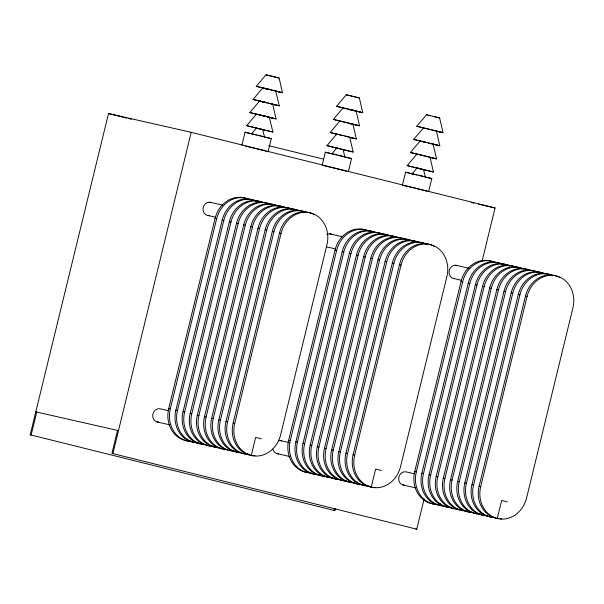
<?xml version="1.0" encoding="UTF-8"?>
<svg xmlns="http://www.w3.org/2000/svg" width="604" height="604" viewBox="0 0 604 604"><rect width="100%" height="100%" fill="white"/><g stroke="black" fill="none" stroke-linecap="round" stroke-linejoin="round"><path stroke-width="0.91" d="M335.431 508.87L335.001 510.637L334.05 510.418L30.2 434.797L108.509 113.552L191.211 132.329L495.061 207.957L482.12 261.026M36.746 412.064L31.151 435.008L30.2 434.797M117.538 430.41L111.944 453.355L416.745 529.195L424.129 498.934M112.895 453.574L191.211 132.329M190.532 441.071A26.991 23.631 -77.2 0 1 168.72 408.531L215.069 218.406A26.991 23.631 -77.2 0 1 248.546 199.411M192.117 441.433A26.991 23.631 -77.2 0 1 170.313 408.885L216.655 218.769A26.991 23.631 -77.2 0 1 249.331 199.396M194.141 442.438A26.991 23.631 -77.2 0 1 175.877 410.154L222.227 220.03A26.991 23.631 -77.2 0 1 256.496 201.442M241.864 145.322L245.058 132.208L258.059 135.311M198.384 443.049A26.991 23.631 -77.2 0 1 177.47 410.516L223.812 220.392A26.991 23.631 -77.2 0 1 257.296 201.396M203.065 444.265A26.991 23.631 -77.2 0 1 183.035 411.777L229.377 221.653A26.991 23.631 -77.2 0 1 262.053 202.28M205.541 444.672A26.991 23.631 -77.2 0 1 184.62 412.139L230.97 222.015A26.991 23.631 -77.2 0 1 262.823 202.302M211.996 445.948A26.991 23.631 -77.2 0 1 190.192 413.4L236.534 223.276A26.991 23.631 -77.2 0 1 270.018 204.28M213.589 446.311A26.991 23.631 -77.2 0 1 191.778 413.763L238.127 223.639A26.991 23.631 -77.2 0 1 270.803 204.265M186.847 440.822L187.285 439.017M215.613 447.315A26.991 23.631 -77.2 0 1 197.349 415.031L243.691 224.907A26.991 23.631 -77.2 0 1 277.968 206.319M219.856 447.926A26.991 23.631 -77.2 0 1 198.935 415.386L245.284 225.269A26.991 23.631 -77.2 0 1 277.953 205.896M267.693 151.642L268.085 151.71L271.279 138.595L259.758 135.734M224.537 449.142A26.991 23.631 -77.2 0 1 204.499 416.654L250.849 226.53A26.991 23.631 -77.2 0 1 283.525 207.157M227.013 449.55A26.991 23.631 -77.2 0 1 206.092 417.017L252.442 226.893A26.991 23.631 -77.2 0 1 285.926 207.897M228.199 450.206A26.991 23.631 -77.2 0 1 211.657 418.278L258.006 228.153A26.991 23.631 -77.2 0 1 291.49 209.158M235.062 451.18A26.991 23.631 -77.2 0 1 213.25 418.64L259.599 228.516A26.991 23.631 -77.2 0 1 292.268 209.143M208.32 445.692L208.765 443.872M240.626 452.449A26.991 23.631 -77.2 0 1 218.814 419.901L265.164 229.777A26.991 23.631 -77.2 0 1 298.648 210.788M240.437 452.751A26.991 23.631 -77.2 0 1 220.407 420.263L266.757 230.139A26.991 23.631 -77.2 0 1 299.425 210.766M245.118 453.936A26.991 23.631 -77.2 0 1 225.972 421.532L272.321 231.407A26.991 23.631 -77.2 0 1 304.99 212.034M248.486 454.427A26.991 23.631 -77.2 0 1 227.565 421.886L273.906 231.77A26.991 23.631 -77.2 0 1 307.391 212.774M254.941 455.695A26.991 23.631 -77.2 0 1 233.129 423.155L279.478 233.031A26.991 23.631 -77.2 0 1 314.518 214.888M234.722 423.517L281.064 233.393A26.991 23.631 -77.2 0 1 310.388 212.872A26.991 23.631 -77.2 0 1 326.93 244.809L280.581 434.933A26.991 23.631 -77.2 0 1 251.256 455.446A26.991 23.631 -77.2 0 1 234.722 423.517L233.129 423.155M251.256 455.446L255.651 437.417L261.389 438.844M322.128 165.3L325.322 152.185L338.323 155.288M340.022 155.704L351.543 158.573L348.349 171.687L347.844 171.528M308.727 472.69A26.991 23.631 -77.2 0 1 288.697 440.203L335.039 250.079A26.991 23.631 -77.2 0 1 367.715 230.705M311.203 473.098A26.991 23.631 -77.2 0 1 290.282 440.565L336.632 250.441A26.991 23.631 -77.2 0 1 370.116 231.445M317.659 474.374A26.991 23.631 -77.2 0 1 295.847 441.826L342.196 251.702A26.991 23.631 -77.2 0 1 375.68 232.706M319.252 474.729A26.991 23.631 -77.2 0 1 297.44 442.188L343.789 252.064A26.991 23.631 -77.2 0 1 376.458 232.691M324.816 475.997A26.991 23.631 -77.2 0 1 303.004 443.449L349.354 253.333A26.991 23.631 -77.2 0 1 382.838 234.337M325.518 476.352A26.991 23.631 -77.2 0 1 304.597 443.812L350.947 253.688A26.991 23.631 -77.2 0 1 383.615 234.322M329.308 477.485A26.991 23.631 -77.2 0 1 310.162 445.08L356.511 254.956A26.991 23.631 -77.2 0 1 389.18 235.583M332.676 477.975A26.991 23.631 -77.2 0 1 311.755 445.435L358.104 255.318A26.991 23.631 -77.2 0 1 391.581 236.323M338.24 479.236A26.991 23.631 -77.2 0 1 317.319 446.703L363.668 256.579A26.991 23.631 -77.2 0 1 397.145 237.583M340.716 479.606A26.991 23.631 -77.2 0 1 318.912 447.066L365.254 256.942A26.991 23.631 -77.2 0 1 397.93 237.568M313.982 474.117L314.42 472.298M341.018 480.256A26.991 23.631 -77.2 0 1 324.476 448.327L370.826 258.202A26.991 23.631 -77.2 0 1 404.303 239.207M346.1 481.177A26.991 23.631 -77.2 0 1 326.069 448.689L372.411 258.565A26.991 23.631 -77.2 0 1 405.088 239.192M350.781 482.354A26.991 23.631 -77.2 0 1 331.634 449.95L377.983 259.833A26.991 23.631 -77.2 0 1 412.253 241.245M354.14 482.853A26.991 23.631 -77.2 0 1 333.227 450.312L379.569 260.188A26.991 23.631 -77.2 0 1 413.053 241.192M402.385 185.269L405.586 172.163L425.246 176.949L423.57 169.596L417.115 168.018M359.712 484.114A26.991 23.631 -77.2 0 1 338.791 451.581L385.133 261.457A26.991 23.631 -77.2 0 1 418.617 242.461M361.298 484.476A26.991 23.631 -77.2 0 1 340.377 451.935L386.726 261.819A26.991 23.631 -77.2 0 1 419.402 242.446M335.447 478.995L335.892 477.19M367.753 485.744A26.991 23.631 -77.2 0 1 345.949 453.204L392.29 263.08A26.991 23.631 -77.2 0 1 425.775 244.084M369.346 486.107A26.991 23.631 -77.2 0 1 347.534 453.566L393.884 263.442A26.991 23.631 -77.2 0 1 426.56 244.069M334.05 510.418L334.48 508.651M371.369 487.111A26.991 23.631 -77.2 0 1 353.106 454.827L399.448 264.703A26.991 23.631 -77.2 0 1 434.495 246.56M354.691 455.19L401.041 265.065A26.991 23.631 -77.2 0 1 430.365 244.552A26.991 23.631 -77.2 0 1 446.907 276.481L400.558 466.605A26.991 23.631 -77.2 0 1 371.233 487.118A26.991 23.631 -77.2 0 1 354.691 455.19L353.106 454.827M356.919 483.872L357.364 482.052M418.474 175.175L431.807 178.55L428.606 191.657L428.108 191.506M371.233 487.118L375.628 469.089L381.358 470.516M434.744 504.076A26.991 23.631 -77.2 0 1 414.714 471.588L461.063 281.464A26.991 23.631 -77.2 0 1 493.74 262.091M437.228 504.483A26.991 23.631 -77.2 0 1 416.307 471.951L462.656 281.826A26.991 23.631 -77.2 0 1 496.133 262.831M443.683 505.759A26.991 23.631 -77.2 0 1 421.871 473.211L468.221 283.087A26.991 23.631 -77.2 0 1 501.705 264.091M445.269 506.122A26.991 23.631 -77.2 0 1 423.464 473.574L469.806 283.45A26.991 23.631 -77.2 0 1 502.483 264.076M451.724 507.352A26.991 23.631 -77.2 0 1 429.029 474.842L475.378 284.718A26.991 23.631 -77.2 0 1 509.648 266.13M451.543 507.738A26.991 23.631 -77.2 0 1 430.622 475.197L476.964 285.073A26.991 23.631 -77.2 0 1 509.64 265.707M455.333 508.87A26.991 23.631 -77.2 0 1 436.186 476.465L482.536 286.341A26.991 23.631 -77.2 0 1 515.204 266.968M458.7 509.361A26.991 23.631 -77.2 0 1 437.779 476.828L484.121 286.704A26.991 23.631 -77.2 0 1 517.605 267.708M432.849 503.879L433.287 502.075M465.148 510.629A26.991 23.631 -77.2 0 1 443.344 478.089L489.693 287.965A26.991 23.631 -77.2 0 1 523.17 268.969M466.741 510.992A26.991 23.631 -77.2 0 1 444.929 478.451L491.279 288.327A26.991 23.631 -77.2 0 1 523.955 268.954M439.999 505.503L440.444 503.683M472.305 512.26A26.991 23.631 -77.2 0 1 450.501 479.712L496.843 289.588A26.991 23.631 -77.2 0 1 530.327 270.592M473.007 512.607A26.991 23.631 -77.2 0 1 452.086 480.074L498.436 289.95A26.991 23.631 -77.2 0 1 531.112 270.577M476.798 513.747A26.991 23.631 -77.2 0 1 457.658 481.343L504 291.219A26.991 23.631 -77.2 0 1 536.677 271.845M480.165 514.238A26.991 23.631 -77.2 0 1 459.244 481.698L505.593 291.581A26.991 23.631 -77.2 0 1 539.078 272.585M485.729 515.499A26.991 23.631 -77.2 0 1 464.816 482.966L511.158 292.842A26.991 23.631 -77.2 0 1 544.642 273.846M487.322 515.861A26.991 23.631 -77.2 0 1 466.401 483.328L512.751 293.204A26.991 23.631 -77.2 0 1 545.42 273.831M461.471 510.38L461.909 508.576M493.778 517.13A26.991 23.631 -77.2 0 1 471.966 484.589L518.315 294.465A26.991 23.631 -77.2 0 1 551.799 275.469M495.371 517.492A26.991 23.631 -77.2 0 1 473.559 484.952L519.908 294.827A26.991 23.631 -77.2 0 1 552.577 275.454M498.27 518.617A26.991 23.631 -77.2 0 1 479.123 486.212L525.472 296.088A26.991 23.631 -77.2 0 1 554.797 275.575M480.716 486.575L527.066 296.451A26.991 23.631 -77.2 0 1 556.39 275.937A26.991 23.631 -77.2 0 1 572.924 307.866L526.582 497.99A26.991 23.631 -77.2 0 1 497.258 518.504A26.991 23.631 -77.2 0 1 480.716 486.575L479.123 486.212M482.943 515.257L483.389 513.438M497.258 518.504L501.652 500.482L507.383 501.909M264.801 88.441L266.175 88.788L256.247 86.319L266.002 74.805L279.108 77.999L282.468 92.706L276.103 91.257M266.387 102.801L253.053 99.426L262.8 87.912L269.248 89.422M256.602 114.292L249.852 112.54L259.607 101.027L266.273 102.71M256.594 128.191L246.659 125.655L256.413 114.141M251.619 133.809L256.489 128.048M343.261 108.04L336.511 106.296L346.258 94.775L359.372 97.969L362.732 112.684L349.731 109.573M340.06 121.155L333.31 119.403L343.064 107.889L351.211 109.815M336.866 134.269L330.116 132.518L339.871 121.004L346.311 122.514L352.978 124.198L356.337 138.905L349.973 137.463M336.851 148.169L326.923 145.632L336.67 134.111M331.875 153.778L336.753 148.025M421.064 141.238L413.574 139.381L423.578 127.942L416.768 126.266L426.522 114.752L439.636 117.946L442.989 132.653L436.632 131.211M417.13 154.239L410.38 152.495L420.127 140.981L426.575 142.484M417.115 168.138L407.179 165.602L416.934 154.088L421.683 155.19M413.076 174.012L412.139 173.756L417.017 168.003M359.372 97.969L346.258 94.775M256.247 86.319L282.468 92.706M275.718 91.076L279.274 105.813L272.91 104.371M336.511 106.296L362.732 112.684M352.487 110.2L352.895 110.283L352.434 110.154M350.033 123.593L359.531 125.791L356.179 111.083L355.356 110.917M253.053 99.426L279.274 105.813M416.768 126.266L442.989 132.653M423.329 127.867L429.769 129.377M267.361 116.919L276.073 118.928L272.714 104.22L271.898 104.047L277.629 105.473M333.31 119.403L359.531 125.791M352.978 124.198L352.155 124.024L357.893 125.451M249.852 112.54L262.906 115.689M413.574 139.381L439.795 145.768L436.435 131.06L431.467 129.792M269.324 117.297L272.88 132.042L263.382 129.845M433.045 144.137L436.601 158.882L430.237 157.433M330.116 132.518L343.117 135.621M349.588 137.274L354.691 138.565M246.659 125.655L272.88 132.042M410.38 152.495L423.434 155.643M264.529 136.965L262.634 129.558M429.852 157.251L434.956 158.542M326.923 145.632L353.144 152.019L349.784 137.304L346.409 136.436M343.208 149.603L344.793 156.942M271.279 138.595L264.922 137.153M353.144 152.019L343.638 149.822M407.179 165.602L433.4 171.989L430.048 157.282L423.268 155.507M423.57 169.596L422.649 169.392M351.543 158.573L345.178 157.131M433.4 171.989L417.968 168.35M412.139 173.756L416.888 174.858M431.807 178.55L425.442 177.1M278.285 77.825L279.108 77.999M423.819 141.864L423.404 141.774L423.872 141.902M256.602 114.171L261.162 115.236M266.145 116.519L264.65 116.172M336.866 134.148L341.426 135.213M256.587 128.063L263.05 129.649M336.851 148.04L343.306 149.618M251.808 133.839L256.368 134.903M332.072 153.816L336.624 154.881M262.997 88.063L266.175 88.788M259.803 101.178L262.982 101.902M265.73 116.527L260.158 115.062M471.165 202.529L473.921 203.155M478.519 204.197L495.061 207.957M209.83 202.189L222.551 205.081M329.807 233.861L342.528 236.753M455.824 265.247L469.459 268.342M208.138 215.56L215.409 217.213M215.069 218.406L216.655 218.769M222.227 220.03L223.812 220.392M229.377 221.653L230.97 222.015M236.534 223.276L238.127 223.639M243.691 224.907L245.284 225.269M250.849 226.53L252.442 226.893M258.006 228.153L259.599 228.516M265.164 229.777L266.757 230.139M272.321 231.407L273.906 231.77M279.478 233.031L281.064 233.393M335.386 248.886L328.115 247.232A6.75 5.904 -77.2 0 1 326.613 246.855M335.039 250.079L336.632 250.441M342.196 251.702L343.789 252.064M349.354 253.333L350.947 253.688M356.511 254.956L358.104 255.318M363.668 256.579L365.254 256.942M370.826 258.202L372.411 258.565M377.983 259.833L379.569 260.188M385.133 261.457L386.726 261.819M392.29 263.08L393.884 263.442M399.448 264.703L401.041 265.065M461.403 280.271L454.132 278.618A6.75 5.904 -77.2 0 1 449.248 270.501A6.75 5.904 -77.2 0 1 457.319 265.624M461.063 281.464L462.656 281.826M468.221 283.087L469.806 283.45M475.378 284.718L476.964 285.073M482.536 286.341L484.121 286.704M489.693 287.965L491.279 288.327M496.843 289.588L498.436 289.95M504 291.219L505.593 291.581M511.158 292.842L512.751 293.204M518.315 294.465L519.908 294.827M525.472 296.088L527.066 296.451M168.72 408.531L170.313 408.885M175.877 410.154L177.47 410.516M183.035 411.777L184.62 412.139M190.192 413.4L191.778 413.763M197.349 415.031L198.935 415.386M204.499 416.654L206.092 417.017M211.657 418.278L213.25 418.64M218.814 419.901L220.407 420.263M225.972 421.532L227.565 421.886M168.418 410.69L160.241 408.832A6.75 5.904 -77.2 0 0 152.752 414.827A6.75 5.904 -77.2 0 0 158.58 422.09M288.697 440.203L290.282 440.565M295.847 441.826L297.44 442.188M303.004 443.449L304.597 443.812M310.162 445.08L311.755 445.435M317.319 446.703L318.912 447.066M324.476 448.327L326.069 448.689M331.634 449.95L333.227 450.312M338.791 451.581L340.377 451.935M345.949 453.204L347.534 453.566M280.211 440.505L289.301 442.566M414.714 471.588L416.307 471.951M421.871 473.211L423.464 473.574M429.029 474.842L430.622 475.197M436.186 476.465L437.779 476.828M443.344 478.089L444.929 478.451M450.501 479.712L452.086 480.074M457.658 481.343L459.244 481.698M464.816 482.966L466.401 483.328M471.966 484.589L473.559 484.952M414.412 473.747L406.235 471.89A6.75 5.904 -77.2 0 0 398.746 477.892A6.75 5.904 -77.2 0 0 404.582 485.148M157.048 421.939L169.769 424.831M277.017 453.619L289.739 456.503M403.042 485.004L415.763 487.896M35.795 411.853L118.49 430.629M415.794 528.983L416.745 529.195M263.805 102.031L262.883 101.827L263.88 102.091M438.149 145.428L433.438 144.326M260.098 115.024L261.275 115.296M267.678 116.927L268.697 117.161M421.131 155.092L420.21 154.888L421.214 155.153M323.767 165.639L346.477 171.166M404.031 185.609L411.89 187.466M277.266 77.591L266.002 74.805M266.998 88.916L268.455 89.264M349.799 123.473L351.135 123.79M268.78 145.7L323.163 159.033M245.549 146.13L247.33 146.553M351.309 109.92L349.678 109.528M264.476 102.189L265.262 102.37M264.771 116.232L266.341 116.61M261.457 129.286L259.826 128.894M248.221 146.764L254.752 148.342M433.189 116.436L439.636 117.946M263.019 115.779L263.865 115.983M420.346 168.841L421.192 169.044M412.736 187.678L414.427 188.086M267.028 89.06L268.735 89.475M262.74 115.56L266.145 116.391M262.174 115.568L276.073 118.928M343.004 135.538L346.402 136.368M422.694 155.522L436.601 158.882M257.44 128.395L259.139 128.811M257.946 135.228L261.351 136.059M338.21 155.205L341.607 156.036M255.598 148.546L264.084 150.645M415.273 188.289L421.856 189.913M268.561 89.347L267.081 88.977M270.947 89.837L275.915 91.106M275.907 91.144L280.822 92.367M350.411 109.649L361.086 112.344M436.435 131.091L441.35 132.314M267.753 102.952L272.714 104.22M264.575 102.265L265.367 102.461M350.003 123.488L351.437 123.85M428.274 142.906L433.242 144.175M259.788 115.009L261.373 115.409M344.816 136.036L356.337 138.905M267.262 116.806L274.427 118.588M258.973 128.682L257.493 128.312M108.509 113.552L126.817 118.105M128.644 118.565L131.393 119.245M428.523 115.281L429.897 115.628M352.804 110.207L356.179 111.083M433.045 144.016L439.795 145.768M264.552 116.096L269.52 117.335M418.7 168.44L417.485 168.131M338.444 148.463L337.221 148.154M341.615 156.104L344.99 156.972M412.336 173.907L405.586 172.163M329.323 153.242L331.385 153.763M251.121 133.786L246.93 132.721M422.551 190.086L426.741 191.143M417.87 154.345L418.934 154.616M328.614 153.061L325.322 152.185M262.725 136.466L263.789 136.738M264.794 150.826L266.213 151.189M427.458 115.009L426.522 114.752M263.737 88.169L262.8 87.912M260.543 101.283L259.607 101.027M245.058 132.208L245.564 132.367M267.58 151.551L268.085 151.71M209.694 215.477A6.75 5.904 -77.2 0 1 203.095 208.304A6.75 5.904 -77.2 0 1 211.324 202.567M480.346 513.853A26.991 23.631 -77.2 0 1 478.579 513.876M555.642 275.809A26.991 23.631 -77.2 0 1 559.742 277.508M501.818 518.73A26.991 23.631 -77.2 0 1 500.044 518.753M326.741 234.473A6.75 5.904 -77.2 0 1 331.302 234.239M278.678 440.361A6.75 5.904 -77.2 0 1 281.645 441.101M278.557 453.763A6.75 5.904 -77.2 0 1 272.849 449.104M332.857 477.59A26.991 23.631 -77.2 0 1 331.083 477.613M354.322 482.468A26.991 23.631 -77.2 0 1 352.555 482.49M346.288 480.875A26.991 23.631 -77.2 0 1 343.623 480.731M375.794 487.345A26.991 23.631 -77.2 0 1 373.136 487.315M248.667 454.042A26.991 23.631 -77.2 0 1 246.893 454.065M233.469 450.826A26.991 23.631 -77.2 0 1 229.052 450.403M219.154 447.572A26.991 23.631 -77.2 0 1 217.38 447.519M198.565 442.664A26.991 23.631 -77.2 0 1 195.907 442.641"/></g></svg>
